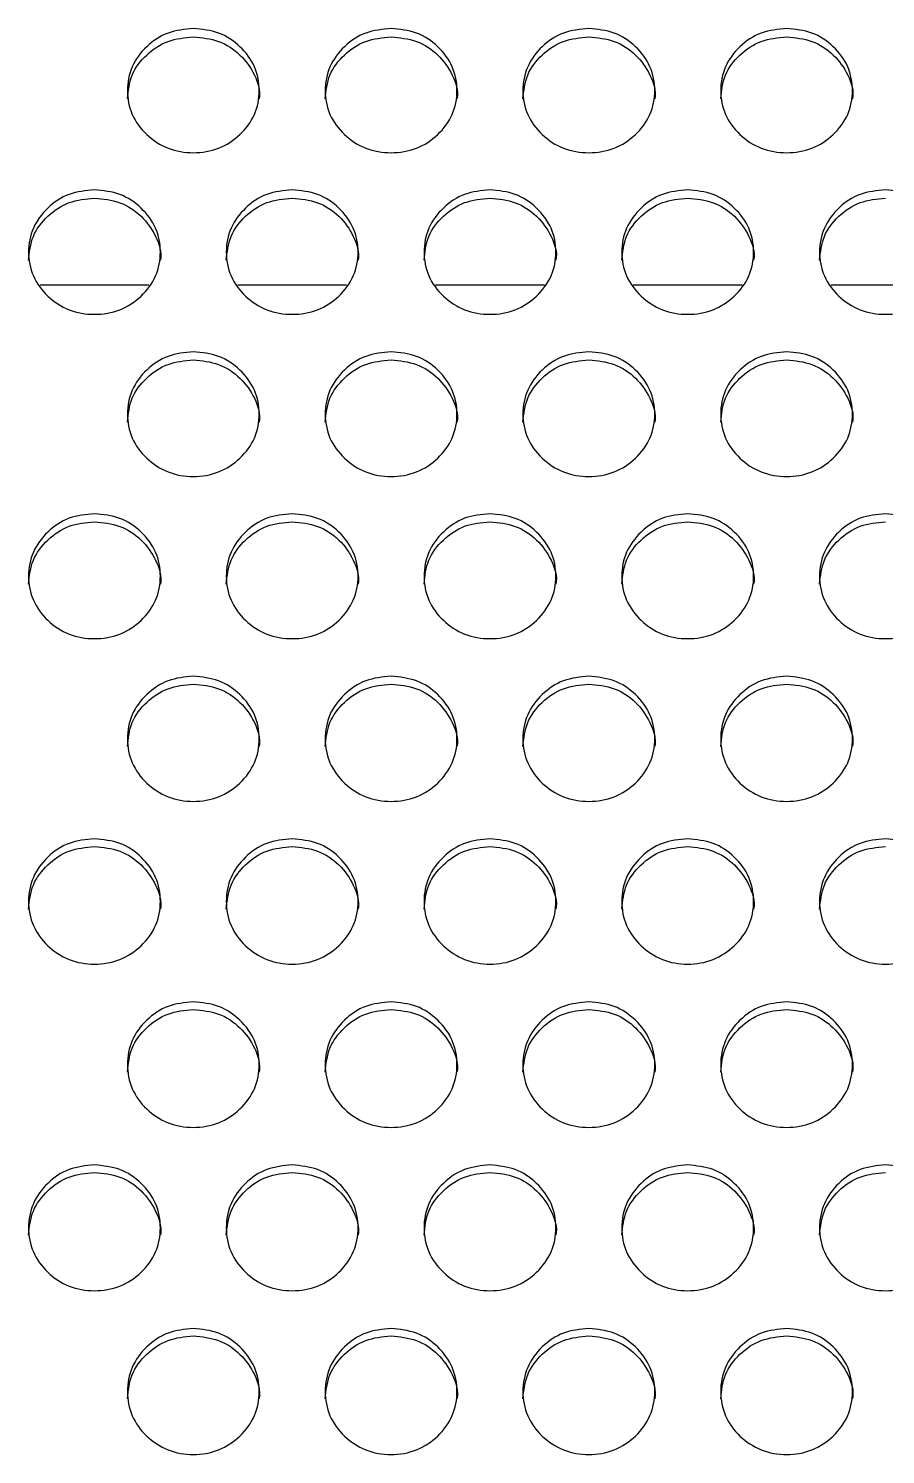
# Model space of a CAD drawing. Header units: millimetres. Extents: x 0.6 to 29.2, y 0.5 to 20.5.
# Drawn here: x 11.161 to 11.508, y 11.473 to 12.05 of the extents above; entities that cross this region are included whole.
import ezdxf

# ---------------------------------------------------------------- set-up
doc = ezdxf.new("R2010")
doc.units = ezdxf.units.MM

msp = doc.modelspace()

# ---------------------------------------------------------------- linework, layer by layer
for p, q in [((11.21003, 11.94654), (11.166, 11.94654)), ((11.29003, 11.94654), (11.246, 11.94654)), ((11.37003, 11.94654), (11.326, 11.94654)), ((11.45003, 11.94654), (11.406, 11.94654)), ((11.53003, 11.94654), (11.486, 11.94654))]:
    msp.add_line(p, q)
for points, knots in [([(11.22802, 12.05041), (11.23153, 12.05007), (11.23855, 12.04939), (11.24731, 12.04343), (11.25344, 12.03523), (11.2553, 12.0253), (11.25344, 12.01537), (11.24731, 12.00711), (11.23855, 12.00133), (11.22802, 11.99957), (11.21748, 12.00133), (11.20872, 12.00711), (11.20259, 12.01538), (11.20073, 12.02529), (11.20259, 12.03523), (11.20872, 12.04343), (11.21748, 12.04941), (11.22451, 12.05008), (11.22802, 12.05041)], [0, 0, 0, 0, 0.062527, 0.124988, 0.1874341, 0.2499933, 0.3124452, 0.3750009, 0.4374521, 0.5000054, 0.5624497, 0.625014, 0.6874564, 0.7500167, 0.8124675, 0.8750243, 0.9375594, 1, 1, 1, 1]), ([(11.20135, 12.02196), (11.20171, 12.02526), (11.20243, 12.03187), (11.20877, 12.04006), (11.21747, 12.04603), (11.2245, 12.0467), (11.22802, 12.04703)], [0, 0, 0, 0, 0.249417, 0.499733, 0.750029, 1, 1, 1, 1]), ([(11.22802, 12.04703), (11.23152, 12.04669), (11.23853, 12.04601), (11.24739, 12.04005), (11.25316, 12.0319), (11.25528, 12.02516), (11.25468, 12.02192), (11.25468, 12.02192)], [0, 0, 0, 0, 0.250091, 0.499868, 0.749512, 0.999559, 1, 1, 1, 1]), ([(11.30802, 12.05041), (11.31153, 12.05007), (11.31855, 12.04939), (11.32731, 12.04343), (11.33344, 12.03523), (11.3353, 12.0253), (11.33344, 12.01537), (11.32731, 12.00711), (11.31855, 12.00133), (11.30802, 11.99957), (11.29748, 12.00133), (11.28872, 12.00711), (11.28259, 12.01538), (11.28073, 12.02529), (11.28259, 12.03523), (11.28872, 12.04343), (11.29748, 12.04941), (11.30451, 12.05008), (11.30802, 12.05041)], [0, 0, 0, 0, 0.062527, 0.124988, 0.187435, 0.249995, 0.312447, 0.375002, 0.437453, 0.500007, 0.562451, 0.625015, 0.687459, 0.750019, 0.81247, 0.875027, 0.937562, 1, 1, 1, 1]), ([(11.28135, 12.02196), (11.28171, 12.02526), (11.28243, 12.03187), (11.28877, 12.04006), (11.29747, 12.04603), (11.3045, 12.0467), (11.30802, 12.04703)], [0, 0, 0, 0, 0.249419, 0.499738, 0.750036, 1, 1, 1, 1]), ([(11.30802, 12.04703), (11.31152, 12.04669), (11.31853, 12.04601), (11.3274, 12.04004), (11.33313, 12.0319), (11.33536, 12.02515), (11.33468, 12.02192), (11.33468, 12.02192)], [0, 0, 0, 0, 0.250089, 0.499864, 0.749512, 0.999558, 1, 1, 1, 1]), ([(11.38802, 12.05041), (11.39153, 12.05007), (11.39855, 12.04939), (11.40731, 12.04343), (11.41344, 12.03523), (11.4153, 12.0253), (11.41344, 12.01537), (11.40731, 12.00711), (11.39855, 12.00133), (11.38802, 11.99957), (11.37748, 12.00133), (11.36872, 12.00711), (11.36259, 12.01538), (11.36073, 12.02529), (11.36259, 12.03523), (11.36872, 12.04343), (11.37748, 12.04941), (11.38451, 12.05008), (11.38802, 12.05041)], [0, 0, 0, 0, 0.062529, 0.12499, 0.187438, 0.249997, 0.312448, 0.375004, 0.437457, 0.500009, 0.562453, 0.625017, 0.687461, 0.750021, 0.812472, 0.875029, 0.937564, 1, 1, 1, 1]), ([(11.36135, 12.02196), (11.36171, 12.02526), (11.36243, 12.03187), (11.36877, 12.04006), (11.37747, 12.04603), (11.3845, 12.0467), (11.38802, 12.04703)], [0, 0, 0, 0, 0.249421, 0.499742, 0.750043, 1, 1, 1, 1]), ([(11.38802, 12.04703), (11.39152, 12.04669), (11.39853, 12.04601), (11.4074, 12.04004), (11.41313, 12.0319), (11.41536, 12.02515), (11.41468, 12.02192), (11.41468, 12.02192)], [0, 0, 0, 0, 0.250097, 0.49987, 0.749516, 0.999558, 1, 1, 1, 1]), ([(11.46802, 12.05041), (11.47153, 12.05007), (11.47855, 12.04939), (11.48731, 12.04343), (11.49344, 12.03523), (11.4953, 12.0253), (11.49344, 12.01537), (11.48731, 12.00711), (11.47855, 12.00133), (11.46802, 11.99957), (11.45748, 12.00133), (11.44872, 12.00711), (11.44259, 12.01538), (11.44073, 12.02529), (11.44259, 12.03523), (11.44872, 12.04343), (11.45748, 12.04941), (11.46451, 12.05008), (11.46802, 12.05041)], [0, 0, 0, 0, 0.062527, 0.12499, 0.187436, 0.249995, 0.312447, 0.375003, 0.437454, 0.500008, 0.562452, 0.625014, 0.687459, 0.750019, 0.81247, 0.875027, 0.937564, 1, 1, 1, 1]), ([(11.44135, 12.02196), (11.44171, 12.02526), (11.44243, 12.03187), (11.44877, 12.04006), (11.45747, 12.04603), (11.4645, 12.0467), (11.46802, 12.04703)], [0, 0, 0, 0, 0.2494181, 0.4997375, 0.7500444, 1, 1, 1, 1]), ([(11.46802, 12.04703), (11.47152, 12.04669), (11.47853, 12.04601), (11.4874, 12.04004), (11.49313, 12.0319), (11.49536, 12.02515), (11.49468, 12.02192), (11.49468, 12.02192)], [0, 0, 0, 0, 0.250088, 0.499871, 0.749513, 0.999558, 1, 1, 1, 1]), ([(11.18802, 11.98512), (11.19153, 11.98478), (11.19855, 11.98409), (11.20731, 11.97812), (11.21344, 11.96991), (11.2153, 11.95996), (11.21344, 11.95002), (11.20731, 11.94174), (11.19855, 11.93595), (11.18802, 11.93419), (11.17748, 11.93595), (11.16872, 11.94174), (11.16259, 11.95002), (11.16073, 11.95995), (11.16259, 11.96991), (11.16872, 11.97812), (11.17748, 11.98411), (11.18451, 11.98478), (11.18802, 11.98512)], [0, 0, 0, 0, 0.062527, 0.124989, 0.187437, 0.249996, 0.312447, 0.375003, 0.437459, 0.500007, 0.562452, 0.625016, 0.687462, 0.750021, 0.812471, 0.875029, 0.937564, 1, 1, 1, 1]), ([(11.26802, 11.98512), (11.27153, 11.98478), (11.27855, 11.98409), (11.28731, 11.97812), (11.29344, 11.96991), (11.2953, 11.95996), (11.29344, 11.95002), (11.28731, 11.94174), (11.27855, 11.93595), (11.26802, 11.93419), (11.25748, 11.93595), (11.24872, 11.94174), (11.24259, 11.95002), (11.24073, 11.95995), (11.24259, 11.96991), (11.24872, 11.97812), (11.25748, 11.98411), (11.26451, 11.98478), (11.26802, 11.98512)], [0, 0, 0, 0, 0.062529, 0.124991, 0.187438, 0.249997, 0.312449, 0.375004, 0.437458, 0.500009, 0.562453, 0.625017, 0.687462, 0.750021, 0.812472, 0.875029, 0.937564, 1, 1, 1, 1]), ([(11.34802, 11.98512), (11.35153, 11.98478), (11.35855, 11.98409), (11.36731, 11.97812), (11.37344, 11.96991), (11.3753, 11.95996), (11.37344, 11.95002), (11.36731, 11.94174), (11.35855, 11.93595), (11.34802, 11.93419), (11.33748, 11.93595), (11.32872, 11.94174), (11.32259, 11.95002), (11.32073, 11.95995), (11.32259, 11.96991), (11.32872, 11.97812), (11.33748, 11.98411), (11.34451, 11.98478), (11.34802, 11.98512)], [0, 0, 0, 0, 0.062529, 0.124991, 0.187437, 0.249996, 0.312448, 0.375003, 0.437456, 0.500009, 0.562453, 0.625015, 0.68746, 0.75002, 0.81247, 0.875027, 0.937564, 1, 1, 1, 1]), ([(11.42802, 11.98512), (11.43153, 11.98478), (11.43855, 11.98409), (11.44731, 11.97812), (11.45344, 11.96991), (11.4553, 11.95996), (11.45344, 11.95002), (11.44731, 11.94174), (11.43855, 11.93595), (11.42802, 11.93419), (11.41748, 11.93595), (11.40872, 11.94174), (11.40259, 11.95002), (11.40073, 11.95995), (11.40259, 11.96991), (11.40872, 11.97812), (11.41748, 11.98411), (11.42451, 11.98478), (11.42802, 11.98512)], [0, 0, 0, 0, 0.062527, 0.124989, 0.187435, 0.249995, 0.312447, 0.375002, 0.437456, 0.500007, 0.562451, 0.625015, 0.687459, 0.750019, 0.812469, 0.875026, 0.937561, 1, 1, 1, 1]), ([(11.50802, 11.98512), (11.51153, 11.98478), (11.51855, 11.98409), (11.52731, 11.97812), (11.53344, 11.96991), (11.5353, 11.95996), (11.53344, 11.95002), (11.52731, 11.94174), (11.51855, 11.93595), (11.50802, 11.93419), (11.49748, 11.93595), (11.48872, 11.94174), (11.48259, 11.95002), (11.48073, 11.95995), (11.48259, 11.96991), (11.48872, 11.97812), (11.49748, 11.98411), (11.50451, 11.98478), (11.50802, 11.98512)], [0, 0, 0, 0, 0.062529, 0.124991, 0.187438, 0.249997, 0.312449, 0.375003, 0.437457, 0.500007, 0.562452, 0.625016, 0.687461, 0.75002, 0.81247, 0.875027, 0.937564, 1, 1, 1, 1]), ([(11.16135, 11.95667), (11.16171, 11.95997), (11.16243, 11.96659), (11.16877, 11.9748), (11.17747, 11.98078), (11.1845, 11.98145), (11.18802, 11.98179)], [0, 0, 0, 0, 0.249424, 0.499744, 0.750043, 1, 1, 1, 1]), ([(11.18802, 11.98179), (11.19152, 11.98145), (11.19853, 11.98077), (11.20739, 11.97479), (11.21317, 11.96662), (11.21528, 11.95987), (11.21468, 11.95663), (11.21468, 11.95662)], [0, 0, 0, 0, 0.250089, 0.499865, 0.749516, 0.999555, 1, 1, 1, 1]), ([(11.24135, 11.95667), (11.24171, 11.95997), (11.24243, 11.96659), (11.24877, 11.9748), (11.25747, 11.98078), (11.2645, 11.98145), (11.26802, 11.98179)], [0, 0, 0, 0, 0.249424, 0.499744, 0.750043, 1, 1, 1, 1]), ([(11.26802, 11.98179), (11.27152, 11.98145), (11.27853, 11.98077), (11.28739, 11.97479), (11.29317, 11.96662), (11.29528, 11.95987), (11.29468, 11.95663), (11.29468, 11.95662)], [0, 0, 0, 0, 0.250097, 0.499872, 0.749516, 0.999555, 1, 1, 1, 1]), ([(11.32135, 11.95667), (11.32171, 11.95997), (11.32243, 11.96659), (11.32877, 11.9748), (11.33747, 11.98078), (11.3445, 11.98145), (11.34802, 11.98179)], [0, 0, 0, 0, 0.2494211, 0.4997393, 0.7500446, 1, 1, 1, 1]), ([(11.34802, 11.98179), (11.35152, 11.98145), (11.35853, 11.98077), (11.36739, 11.97479), (11.37313, 11.96663), (11.37535, 11.95986), (11.37468, 11.95663), (11.37468, 11.95662)], [0, 0, 0, 0, 0.250096, 0.499871, 0.749514, 0.999553, 1, 1, 1, 1]), ([(11.40135, 11.95667), (11.40171, 11.95997), (11.40243, 11.96659), (11.40877, 11.9748), (11.41747, 11.98078), (11.4245, 11.98145), (11.42802, 11.98179)], [0, 0, 0, 0, 0.249422, 0.499739, 0.750036, 1, 1, 1, 1]), ([(11.42802, 11.98179), (11.43152, 11.98145), (11.43853, 11.98077), (11.44739, 11.97479), (11.45316, 11.96662), (11.45528, 11.95987), (11.45468, 11.95663), (11.45468, 11.95662)], [0, 0, 0, 0, 0.25009, 0.499867, 0.749513, 0.999555, 1, 1, 1, 1]), ([(11.48135, 11.95667), (11.48171, 11.95997), (11.48243, 11.96659), (11.48877, 11.9748), (11.49747, 11.98078), (11.5045, 11.98145), (11.50802, 11.98179)], [0, 0, 0, 0, 0.2494211, 0.4997393, 0.7500446, 1, 1, 1, 1]), ([(11.22802, 11.91961), (11.23153, 11.91927), (11.23855, 11.91858), (11.24731, 11.9126), (11.25344, 11.90437), (11.2553, 11.8944), (11.25344, 11.88444), (11.24731, 11.87615), (11.23855, 11.87035), (11.22802, 11.86858), (11.21748, 11.87035), (11.20872, 11.87615), (11.20259, 11.88444), (11.20073, 11.8944), (11.20259, 11.90437), (11.20872, 11.9126), (11.21748, 11.9186), (11.22451, 11.91927), (11.22802, 11.91961)], [0, 0, 0, 0, 0.062527, 0.1249886, 0.1874337, 0.2499928, 0.3124446, 0.3750013, 0.4374523, 0.5000054, 0.5624496, 0.6250135, 0.6874568, 0.7500167, 0.8124666, 0.8750243, 0.9375594, 1, 1, 1, 1]), ([(11.20135, 11.89116), (11.20171, 11.89447), (11.20243, 11.90111), (11.20877, 11.90932), (11.21747, 11.91532), (11.2245, 11.91599), (11.22802, 11.91633)], [0, 0, 0, 0, 0.249416, 0.499733, 0.750029, 1, 1, 1, 1]), ([(11.22802, 11.91633), (11.23152, 11.91599), (11.23853, 11.9153), (11.24739, 11.90931), (11.25316, 11.90114), (11.25528, 11.89436), (11.25468, 11.89112), (11.25468, 11.89112)], [0, 0, 0, 0, 0.250092, 0.499867, 0.749511, 0.999559, 1, 1, 1, 1]), ([(11.30802, 11.91961), (11.31153, 11.91927), (11.31855, 11.91858), (11.32731, 11.9126), (11.33344, 11.90437), (11.3353, 11.8944), (11.33344, 11.88444), (11.32731, 11.87615), (11.31855, 11.87035), (11.30802, 11.86858), (11.29748, 11.87035), (11.28872, 11.87615), (11.28259, 11.88444), (11.28073, 11.8944), (11.28259, 11.90437), (11.28872, 11.9126), (11.29748, 11.9186), (11.30451, 11.91927), (11.30802, 11.91961)], [0, 0, 0, 0, 0.062527, 0.124989, 0.187435, 0.249994, 0.312446, 0.375003, 0.437454, 0.500007, 0.562451, 0.625015, 0.68746, 0.750019, 0.812469, 0.875027, 0.937562, 1, 1, 1, 1]), ([(11.28135, 11.89116), (11.28171, 11.89447), (11.28243, 11.90111), (11.28877, 11.90932), (11.29747, 11.91532), (11.3045, 11.91599), (11.30802, 11.91633)], [0, 0, 0, 0, 0.249419, 0.499737, 0.750036, 1, 1, 1, 1]), ([(11.30802, 11.91633), (11.31152, 11.91599), (11.31853, 11.9153), (11.3274, 11.90931), (11.33313, 11.90115), (11.33536, 11.89435), (11.33468, 11.89112), (11.33468, 11.89112)], [0, 0, 0, 0, 0.25009, 0.499863, 0.749511, 0.999558, 1, 1, 1, 1]), ([(11.38802, 11.91961), (11.39153, 11.91927), (11.39855, 11.91858), (11.40731, 11.9126), (11.41344, 11.90437), (11.4153, 11.8944), (11.41344, 11.88444), (11.40731, 11.87615), (11.39855, 11.87035), (11.38802, 11.86858), (11.37748, 11.87035), (11.36872, 11.87615), (11.36259, 11.88444), (11.36073, 11.8944), (11.36259, 11.90437), (11.36872, 11.9126), (11.37748, 11.9186), (11.38451, 11.91927), (11.38802, 11.91961)], [0, 0, 0, 0, 0.062529, 0.124991, 0.187438, 0.249996, 0.312448, 0.375005, 0.437458, 0.500009, 0.562453, 0.625017, 0.687461, 0.750021, 0.812471, 0.875029, 0.937564, 1, 1, 1, 1]), ([(11.36135, 11.89116), (11.36171, 11.89447), (11.36243, 11.90111), (11.36877, 11.90932), (11.37747, 11.91532), (11.3845, 11.91599), (11.38802, 11.91633)], [0, 0, 0, 0, 0.249421, 0.499742, 0.750043, 1, 1, 1, 1]), ([(11.38802, 11.91633), (11.39152, 11.91599), (11.39853, 11.9153), (11.4074, 11.90931), (11.41313, 11.90115), (11.41536, 11.89435), (11.41468, 11.89112), (11.41468, 11.89112)], [0, 0, 0, 0, 0.250098, 0.499869, 0.749515, 0.999558, 1, 1, 1, 1]), ([(11.46802, 11.91961), (11.47153, 11.91927), (11.47855, 11.91858), (11.48731, 11.9126), (11.49344, 11.90437), (11.4953, 11.8944), (11.49344, 11.88444), (11.48731, 11.87615), (11.47855, 11.87035), (11.46802, 11.86858), (11.45748, 11.87035), (11.44872, 11.87615), (11.44259, 11.88444), (11.44073, 11.8944), (11.44259, 11.90437), (11.44872, 11.9126), (11.45748, 11.9186), (11.46451, 11.91927), (11.46802, 11.91961)], [0, 0, 0, 0, 0.062527, 0.124991, 0.187436, 0.249995, 0.312447, 0.375003, 0.437454, 0.500008, 0.562452, 0.625014, 0.68746, 0.750019, 0.812469, 0.875027, 0.937564, 1, 1, 1, 1]), ([(11.44135, 11.89116), (11.44171, 11.89447), (11.44243, 11.90111), (11.44877, 11.90932), (11.45747, 11.91532), (11.4645, 11.91599), (11.46802, 11.91633)], [0, 0, 0, 0, 0.249418, 0.499737, 0.750044, 1, 1, 1, 1]), ([(11.46802, 11.91633), (11.47152, 11.91599), (11.47853, 11.9153), (11.4874, 11.90931), (11.49313, 11.90115), (11.49536, 11.89435), (11.49468, 11.89112), (11.49468, 11.89112)], [0, 0, 0, 0, 0.25009, 0.49987, 0.749512, 0.999558, 1, 1, 1, 1]), ([(11.18802, 11.85408), (11.19153, 11.85373), (11.19855, 11.85305), (11.20731, 11.84705), (11.21344, 11.83881), (11.2153, 11.82882), (11.21344, 11.81885), (11.20731, 11.81054), (11.19855, 11.80473), (11.18802, 11.80296), (11.17748, 11.80473), (11.16872, 11.81054), (11.16259, 11.81885), (11.16073, 11.82882), (11.16259, 11.83881), (11.16872, 11.84705), (11.17748, 11.85307), (11.18451, 11.85374), (11.18802, 11.85408)], [0, 0, 0, 0, 0.0625272, 0.1249891, 0.1874369, 0.2499955, 0.3124472, 0.3750032, 0.4374584, 0.500007, 0.5624512, 0.6250157, 0.6874613, 0.7500206, 0.812471, 0.8750284, 0.9375638, 1, 1, 1, 1]), ([(11.16135, 11.82563), (11.16171, 11.82895), (11.16243, 11.8356), (11.16877, 11.84383), (11.17747, 11.84984), (11.1845, 11.85051), (11.18802, 11.85084)], [0, 0, 0, 0, 0.249419, 0.499743, 0.750043, 1, 1, 1, 1]), ([(11.18802, 11.85084), (11.19152, 11.8505), (11.19853, 11.84982), (11.20739, 11.84382), (11.21316, 11.83562), (11.21528, 11.82885), (11.21468, 11.82559), (11.21468, 11.82559)], [0, 0, 0, 0, 0.2500892, 0.4998645, 0.7495183, 0.9995564, 1, 1, 1, 1]), ([(11.26802, 11.85408), (11.27153, 11.85373), (11.27855, 11.85305), (11.28731, 11.84705), (11.29344, 11.83881), (11.2953, 11.82882), (11.29344, 11.81885), (11.28731, 11.81054), (11.27855, 11.80473), (11.26802, 11.80296), (11.25748, 11.80473), (11.24872, 11.81054), (11.24259, 11.81885), (11.24073, 11.82882), (11.24259, 11.83881), (11.24872, 11.84705), (11.25748, 11.85307), (11.26451, 11.85374), (11.26802, 11.85408)], [0, 0, 0, 0, 0.062529, 0.124991, 0.187437, 0.249996, 0.312448, 0.375004, 0.437457, 0.500008, 0.562452, 0.625017, 0.687462, 0.750021, 0.812471, 0.875029, 0.937564, 1, 1, 1, 1]), ([(11.24135, 11.82563), (11.24171, 11.82895), (11.24243, 11.8356), (11.24877, 11.84383), (11.25747, 11.84984), (11.2645, 11.85051), (11.26802, 11.85084)], [0, 0, 0, 0, 0.249419, 0.499743, 0.750043, 1, 1, 1, 1]), ([(11.26802, 11.85084), (11.27152, 11.8505), (11.27853, 11.84982), (11.28739, 11.84382), (11.29316, 11.83562), (11.29528, 11.82885), (11.29468, 11.82559), (11.29468, 11.82559)], [0, 0, 0, 0, 0.250097, 0.499871, 0.749518, 0.999556, 1, 1, 1, 1]), ([(11.34802, 11.85408), (11.35153, 11.85373), (11.35855, 11.85305), (11.36731, 11.84705), (11.37344, 11.83881), (11.3753, 11.82882), (11.37344, 11.81885), (11.36731, 11.81054), (11.35855, 11.80473), (11.34802, 11.80296), (11.33748, 11.80473), (11.32872, 11.81054), (11.32259, 11.81885), (11.32073, 11.82882), (11.32259, 11.83881), (11.32872, 11.84705), (11.33748, 11.85307), (11.34451, 11.85374), (11.34802, 11.85408)], [0, 0, 0, 0, 0.062529, 0.124991, 0.187437, 0.249996, 0.312448, 0.375003, 0.437456, 0.500009, 0.562453, 0.625015, 0.68746, 0.75002, 0.81247, 0.875027, 0.937564, 1, 1, 1, 1]), ([(11.32135, 11.82563), (11.32171, 11.82895), (11.32243, 11.8356), (11.32877, 11.84383), (11.33747, 11.84984), (11.3445, 11.85051), (11.34802, 11.85084)], [0, 0, 0, 0, 0.249416, 0.499738, 0.750045, 1, 1, 1, 1]), ([(11.34802, 11.85084), (11.35152, 11.8505), (11.35853, 11.84982), (11.36739, 11.84382), (11.37313, 11.83563), (11.37535, 11.82884), (11.37468, 11.82559), (11.37468, 11.82559)], [0, 0, 0, 0, 0.250097, 0.49987, 0.749517, 0.999555, 1, 1, 1, 1]), ([(11.42802, 11.85408), (11.43153, 11.85373), (11.43855, 11.85305), (11.44731, 11.84705), (11.45344, 11.83881), (11.4553, 11.82882), (11.45344, 11.81885), (11.44731, 11.81054), (11.43855, 11.80473), (11.42802, 11.80296), (11.41748, 11.80473), (11.40872, 11.81054), (11.40259, 11.81885), (11.40073, 11.82882), (11.40259, 11.83881), (11.40872, 11.84705), (11.41748, 11.85307), (11.42451, 11.85374), (11.42802, 11.85408)], [0, 0, 0, 0, 0.0625271, 0.1249889, 0.1874353, 0.2499943, 0.3124464, 0.3750022, 0.4374554, 0.5000063, 0.5624503, 0.6250148, 0.6874589, 0.7500186, 0.8124689, 0.8750263, 0.9375615, 1, 1, 1, 1]), ([(11.40135, 11.82563), (11.40171, 11.82895), (11.40243, 11.8356), (11.40877, 11.84383), (11.41747, 11.84984), (11.4245, 11.85051), (11.42802, 11.85084)], [0, 0, 0, 0, 0.249417, 0.499739, 0.750036, 1, 1, 1, 1]), ([(11.42802, 11.85084), (11.43152, 11.8505), (11.43853, 11.84982), (11.44739, 11.84382), (11.45316, 11.83562), (11.45528, 11.82885), (11.45468, 11.82559), (11.45468, 11.82559)], [0, 0, 0, 0, 0.25009, 0.499866, 0.749516, 0.999556, 1, 1, 1, 1]), ([(11.50802, 11.85408), (11.51153, 11.85373), (11.51855, 11.85305), (11.52731, 11.84705), (11.53344, 11.83881), (11.5353, 11.82882), (11.53344, 11.81885), (11.52731, 11.81054), (11.51855, 11.80473), (11.50802, 11.80296), (11.49748, 11.80473), (11.48872, 11.81054), (11.48259, 11.81885), (11.48073, 11.82882), (11.48259, 11.83881), (11.48872, 11.84705), (11.49748, 11.85307), (11.50451, 11.85374), (11.50802, 11.85408)], [0, 0, 0, 0, 0.062529, 0.124991, 0.187437, 0.249996, 0.312449, 0.375003, 0.437456, 0.500007, 0.562451, 0.625015, 0.687461, 0.75002, 0.81247, 0.875027, 0.937564, 1, 1, 1, 1]), ([(11.48135, 11.82563), (11.48171, 11.82895), (11.48243, 11.8356), (11.48877, 11.84383), (11.49747, 11.84984), (11.5045, 11.85051), (11.50802, 11.85084)], [0, 0, 0, 0, 0.249416, 0.499738, 0.750045, 1, 1, 1, 1]), ([(11.22802, 11.78833), (11.23153, 11.78799), (11.23855, 11.7873), (11.24731, 11.78129), (11.25344, 11.77303), (11.2553, 11.76303), (11.25344, 11.75304), (11.24731, 11.74472), (11.23855, 11.7389), (11.22802, 11.73713), (11.21748, 11.73889), (11.20872, 11.74472), (11.20259, 11.75304), (11.20073, 11.76303), (11.20259, 11.77304), (11.20872, 11.7813), (11.21748, 11.78732), (11.22451, 11.78799), (11.22802, 11.78833)], [0, 0, 0, 0, 0.062527, 0.124989, 0.187434, 0.249993, 0.312444, 0.375, 0.437452, 0.500005, 0.562449, 0.625014, 0.687456, 0.750017, 0.812467, 0.875024, 0.937559, 1, 1, 1, 1]), ([(11.30802, 11.78833), (11.31153, 11.78799), (11.31855, 11.7873), (11.32731, 11.78129), (11.33344, 11.77303), (11.3353, 11.76303), (11.33344, 11.75304), (11.32731, 11.74472), (11.31855, 11.7389), (11.30802, 11.73713), (11.29748, 11.73889), (11.28872, 11.74472), (11.28259, 11.75304), (11.28073, 11.76303), (11.28259, 11.77304), (11.28872, 11.7813), (11.29748, 11.78732), (11.30451, 11.78799), (11.30802, 11.78833)], [0, 0, 0, 0, 0.062527, 0.124989, 0.187436, 0.249994, 0.312446, 0.375002, 0.437453, 0.500007, 0.562451, 0.625015, 0.687459, 0.750019, 0.81247, 0.875027, 0.937562, 1, 1, 1, 1]), ([(11.38802, 11.78833), (11.39153, 11.78799), (11.39855, 11.7873), (11.40731, 11.78129), (11.41344, 11.77303), (11.4153, 11.76303), (11.41344, 11.75304), (11.40731, 11.74472), (11.39855, 11.7389), (11.38802, 11.73713), (11.37748, 11.73889), (11.36872, 11.74472), (11.36259, 11.75304), (11.36073, 11.76303), (11.36259, 11.77304), (11.36872, 11.7813), (11.37748, 11.78732), (11.38451, 11.78799), (11.38802, 11.78833)], [0, 0, 0, 0, 0.0625294, 0.1249911, 0.1874382, 0.2499962, 0.3124476, 0.3750037, 0.4374572, 0.5000083, 0.5624526, 0.6250172, 0.6874606, 0.750021, 0.8124718, 0.8750289, 0.937564, 1, 1, 1, 1]), ([(11.46802, 11.78833), (11.47153, 11.78799), (11.47855, 11.7873), (11.48731, 11.78129), (11.49344, 11.77303), (11.4953, 11.76303), (11.49344, 11.75304), (11.48731, 11.74472), (11.47855, 11.7389), (11.46802, 11.73713), (11.45748, 11.73889), (11.44872, 11.74472), (11.44259, 11.75304), (11.44073, 11.76303), (11.44259, 11.77304), (11.44872, 11.7813), (11.45748, 11.78732), (11.46451, 11.78799), (11.46802, 11.78833)], [0, 0, 0, 0, 0.062527, 0.124991, 0.187436, 0.249995, 0.312446, 0.375003, 0.437454, 0.500007, 0.562452, 0.625014, 0.687459, 0.750019, 0.81247, 0.875027, 0.937564, 1, 1, 1, 1]), ([(11.20135, 11.75989), (11.20171, 11.76321), (11.20243, 11.76987), (11.20877, 11.77812), (11.21747, 11.78414), (11.2245, 11.78481), (11.22802, 11.78515)], [0, 0, 0, 0, 0.249416, 0.499734, 0.75003, 1, 1, 1, 1]), ([(11.22802, 11.78515), (11.23152, 11.7848), (11.23853, 11.78412), (11.24739, 11.77811), (11.25316, 11.7699), (11.25528, 11.76311), (11.25468, 11.75985), (11.25468, 11.75985)], [0, 0, 0, 0, 0.25009, 0.499868, 0.749511, 0.999556, 1, 1, 1, 1]), ([(11.28135, 11.75989), (11.28171, 11.76321), (11.28243, 11.76987), (11.28877, 11.77812), (11.29747, 11.78414), (11.3045, 11.78481), (11.30802, 11.78515)], [0, 0, 0, 0, 0.249419, 0.499739, 0.750037, 1, 1, 1, 1]), ([(11.30802, 11.78515), (11.31152, 11.7848), (11.31853, 11.78412), (11.32739, 11.77811), (11.33313, 11.76991), (11.33535, 11.76309), (11.33468, 11.75985), (11.33468, 11.75985)], [0, 0, 0, 0, 0.250089, 0.499865, 0.749511, 0.999555, 1, 1, 1, 1]), ([(11.36135, 11.75989), (11.36171, 11.76321), (11.36243, 11.76987), (11.36877, 11.77812), (11.37747, 11.78414), (11.3845, 11.78481), (11.38802, 11.78515)], [0, 0, 0, 0, 0.249421, 0.499744, 0.750044, 1, 1, 1, 1]), ([(11.38802, 11.78515), (11.39152, 11.7848), (11.39853, 11.78412), (11.40739, 11.77811), (11.41313, 11.76991), (11.41535, 11.76309), (11.41468, 11.75985), (11.41468, 11.75985)], [0, 0, 0, 0, 0.2500962, 0.4998704, 0.7495147, 0.9995547, 1, 1, 1, 1]), ([(11.44135, 11.75989), (11.44171, 11.76321), (11.44243, 11.76987), (11.44877, 11.77812), (11.45747, 11.78414), (11.4645, 11.78481), (11.46802, 11.78515)], [0, 0, 0, 0, 0.249418, 0.499739, 0.750045, 1, 1, 1, 1]), ([(11.46802, 11.78515), (11.47152, 11.7848), (11.47853, 11.78412), (11.48739, 11.77811), (11.49313, 11.76991), (11.49535, 11.76309), (11.49468, 11.75985), (11.49468, 11.75985)], [0, 0, 0, 0, 0.250088, 0.499871, 0.749512, 0.999555, 1, 1, 1, 1]), ([(11.18802, 11.72257), (11.19153, 11.72222), (11.19855, 11.72153), (11.20731, 11.71552), (11.21344, 11.70725), (11.2153, 11.69722), (11.21344, 11.68721), (11.20731, 11.67888), (11.19855, 11.67305), (11.18802, 11.67127), (11.17748, 11.67305), (11.16872, 11.67888), (11.16259, 11.68722), (11.16073, 11.69722), (11.16259, 11.70725), (11.16872, 11.71552), (11.17748, 11.72155), (11.18451, 11.72223), (11.18802, 11.72257)], [0, 0, 0, 0, 0.062527, 0.124989, 0.187437, 0.249996, 0.312447, 0.375003, 0.437458, 0.500007, 0.562451, 0.625015, 0.687462, 0.750021, 0.812471, 0.875029, 0.937564, 1, 1, 1, 1]), ([(11.16135, 11.69413), (11.16171, 11.69746), (11.16243, 11.70413), (11.16877, 11.71239), (11.17747, 11.71842), (11.1845, 11.7191), (11.18802, 11.71943)], [0, 0, 0, 0, 0.249422, 0.499743, 0.750043, 1, 1, 1, 1]), ([(11.18802, 11.71943), (11.19152, 11.71909), (11.19853, 11.7184), (11.20739, 11.71238), (11.21316, 11.70416), (11.21528, 11.69735), (11.21468, 11.6941), (11.21468, 11.69409)], [0, 0, 0, 0, 0.25009, 0.499865, 0.749518, 0.999557, 1, 1, 1, 1]), ([(11.26802, 11.72257), (11.27153, 11.72222), (11.27855, 11.72153), (11.28731, 11.71552), (11.29344, 11.70724), (11.2953, 11.69722), (11.29344, 11.68721), (11.28731, 11.67888), (11.27855, 11.67305), (11.26802, 11.67127), (11.25748, 11.67305), (11.24872, 11.67888), (11.24259, 11.68722), (11.24073, 11.69722), (11.24259, 11.70725), (11.24872, 11.71552), (11.25748, 11.72155), (11.26451, 11.72223), (11.26802, 11.72257)], [0, 0, 0, 0, 0.062529, 0.124991, 0.187438, 0.249997, 0.312448, 0.375004, 0.437457, 0.500008, 0.562452, 0.625016, 0.687462, 0.750022, 0.812471, 0.875029, 0.937564, 1, 1, 1, 1]), ([(11.24135, 11.69413), (11.24171, 11.69746), (11.24243, 11.70413), (11.24877, 11.71239), (11.25747, 11.71842), (11.2645, 11.7191), (11.26802, 11.71943)], [0, 0, 0, 0, 0.249422, 0.499743, 0.750043, 1, 1, 1, 1]), ([(11.26802, 11.71943), (11.27152, 11.71909), (11.27853, 11.7184), (11.28739, 11.71238), (11.29316, 11.70416), (11.29528, 11.69735), (11.29468, 11.6941), (11.29468, 11.69409)], [0, 0, 0, 0, 0.250098, 0.499871, 0.749518, 0.999557, 1, 1, 1, 1]), ([(11.34802, 11.72257), (11.35153, 11.72222), (11.35855, 11.72153), (11.36731, 11.71552), (11.37344, 11.70724), (11.3753, 11.69722), (11.37344, 11.68721), (11.36731, 11.67888), (11.35855, 11.67305), (11.34802, 11.67127), (11.33748, 11.67305), (11.32872, 11.67888), (11.32259, 11.68722), (11.32073, 11.69722), (11.32259, 11.70725), (11.32872, 11.71552), (11.33748, 11.72155), (11.34451, 11.72223), (11.34802, 11.72257)], [0, 0, 0, 0, 0.062529, 0.124991, 0.187438, 0.249996, 0.312448, 0.375003, 0.437456, 0.500009, 0.562453, 0.625015, 0.687461, 0.75002, 0.81247, 0.875028, 0.937564, 1, 1, 1, 1]), ([(11.32135, 11.69413), (11.32171, 11.69746), (11.32243, 11.70413), (11.32877, 11.71239), (11.33747, 11.71842), (11.3445, 11.7191), (11.34802, 11.71943)], [0, 0, 0, 0, 0.249418, 0.499738, 0.750044, 1, 1, 1, 1]), ([(11.34802, 11.71943), (11.35152, 11.71909), (11.35853, 11.7184), (11.36739, 11.71238), (11.37313, 11.70417), (11.37535, 11.69734), (11.37468, 11.6941), (11.37468, 11.69409)], [0, 0, 0, 0, 0.250097, 0.49987, 0.749516, 0.999555, 1, 1, 1, 1]), ([(11.42802, 11.72257), (11.43153, 11.72222), (11.43855, 11.72153), (11.44731, 11.71552), (11.45344, 11.70724), (11.4553, 11.69722), (11.45344, 11.68721), (11.44731, 11.67888), (11.43855, 11.67305), (11.42802, 11.67127), (11.41748, 11.67305), (11.40872, 11.67888), (11.40259, 11.68722), (11.40073, 11.69722), (11.40259, 11.70725), (11.40872, 11.71552), (11.41748, 11.72155), (11.42451, 11.72223), (11.42802, 11.72257)], [0, 0, 0, 0, 0.062527, 0.124989, 0.187436, 0.249995, 0.312446, 0.375002, 0.437455, 0.500006, 0.562451, 0.625014, 0.687459, 0.750019, 0.812469, 0.875027, 0.937561, 1, 1, 1, 1]), ([(11.40135, 11.69413), (11.40171, 11.69746), (11.40243, 11.70413), (11.40877, 11.71239), (11.41747, 11.71842), (11.4245, 11.7191), (11.42802, 11.71943)], [0, 0, 0, 0, 0.249419, 0.499738, 0.750036, 1, 1, 1, 1]), ([(11.42802, 11.71943), (11.43152, 11.71909), (11.43853, 11.7184), (11.44739, 11.71238), (11.45316, 11.70416), (11.45528, 11.69735), (11.45468, 11.6941), (11.45468, 11.69409)], [0, 0, 0, 0, 0.250091, 0.499867, 0.749515, 0.999557, 1, 1, 1, 1]), ([(11.50802, 11.72257), (11.51153, 11.72222), (11.51855, 11.72153), (11.52731, 11.71552), (11.53344, 11.70724), (11.5353, 11.69722), (11.53344, 11.68721), (11.52731, 11.67888), (11.51855, 11.67305), (11.50802, 11.67127), (11.49748, 11.67305), (11.48872, 11.67888), (11.48259, 11.68722), (11.48073, 11.69722), (11.48259, 11.70725), (11.48872, 11.71552), (11.49748, 11.72155), (11.50451, 11.72223), (11.50802, 11.72257)], [0, 0, 0, 0, 0.062529, 0.124991, 0.187438, 0.249997, 0.312449, 0.375003, 0.437456, 0.500007, 0.562451, 0.625015, 0.687461, 0.75002, 0.812469, 0.875027, 0.937564, 1, 1, 1, 1]), ([(11.48135, 11.69413), (11.48171, 11.69746), (11.48243, 11.70413), (11.48877, 11.71239), (11.49747, 11.71842), (11.5045, 11.7191), (11.50802, 11.71943)], [0, 0, 0, 0, 0.249418, 0.499738, 0.750044, 1, 1, 1, 1]), ([(11.22802, 11.65659), (11.23153, 11.65625), (11.23855, 11.65556), (11.24731, 11.64953), (11.25344, 11.64124), (11.2553, 11.63121), (11.25344, 11.62118), (11.24731, 11.61283), (11.23855, 11.60699), (11.22802, 11.60521), (11.21748, 11.60699), (11.20872, 11.61283), (11.20259, 11.62118), (11.20073, 11.6312), (11.20259, 11.64125), (11.20872, 11.64953), (11.21748, 11.65558), (11.22451, 11.65625), (11.22802, 11.65659)], [0, 0, 0, 0, 0.062527, 0.124989, 0.187434, 0.249993, 0.312446, 0.375001, 0.437452, 0.500006, 0.56245, 0.625014, 0.687457, 0.750016, 0.812467, 0.875025, 0.937559, 1, 1, 1, 1]), ([(11.30802, 11.65659), (11.31153, 11.65625), (11.31855, 11.65556), (11.32731, 11.64953), (11.33344, 11.64124), (11.3353, 11.63121), (11.33344, 11.62118), (11.32731, 11.61283), (11.31855, 11.60699), (11.30802, 11.60521), (11.29748, 11.60699), (11.28872, 11.61283), (11.28259, 11.62118), (11.28073, 11.6312), (11.28259, 11.64125), (11.28872, 11.64953), (11.29748, 11.65558), (11.30451, 11.65625), (11.30802, 11.65659)], [0, 0, 0, 0, 0.0625269, 0.1249886, 0.1874356, 0.2499946, 0.3124469, 0.3750023, 0.4374539, 0.500007, 0.562451, 0.6250154, 0.6874595, 0.7500184, 0.812469, 0.8750268, 0.9375617, 1, 1, 1, 1]), ([(11.38802, 11.65659), (11.39153, 11.65625), (11.39855, 11.65556), (11.40731, 11.64953), (11.41344, 11.64124), (11.4153, 11.63121), (11.41344, 11.62118), (11.40731, 11.61283), (11.39855, 11.60699), (11.38802, 11.60521), (11.37748, 11.60699), (11.36872, 11.61283), (11.36259, 11.62118), (11.36073, 11.6312), (11.36259, 11.64125), (11.36872, 11.64953), (11.37748, 11.65558), (11.38451, 11.65625), (11.38802, 11.65659)], [0, 0, 0, 0, 0.062529, 0.124991, 0.187438, 0.249997, 0.312449, 0.375004, 0.437458, 0.500009, 0.562453, 0.625017, 0.687461, 0.75002, 0.812471, 0.875029, 0.937564, 1, 1, 1, 1]), ([(11.46802, 11.65659), (11.47153, 11.65625), (11.47855, 11.65556), (11.48731, 11.64953), (11.49344, 11.64124), (11.4953, 11.63121), (11.49344, 11.62118), (11.48731, 11.61283), (11.47855, 11.60699), (11.46802, 11.60521), (11.45748, 11.60699), (11.44872, 11.61283), (11.44259, 11.62118), (11.44073, 11.6312), (11.44259, 11.64125), (11.44872, 11.64953), (11.45748, 11.65558), (11.46451, 11.65625), (11.46802, 11.65659)], [0, 0, 0, 0, 0.062527, 0.124991, 0.187436, 0.249995, 0.312448, 0.375003, 0.437455, 0.500008, 0.562452, 0.625014, 0.68746, 0.750019, 0.812469, 0.875027, 0.937564, 1, 1, 1, 1]), ([(11.20135, 11.62816), (11.20171, 11.6315), (11.20243, 11.63818), (11.20877, 11.64646), (11.21747, 11.6525), (11.2245, 11.65317), (11.22802, 11.65351)], [0, 0, 0, 0, 0.249417, 0.499735, 0.75003, 1, 1, 1, 1]), ([(11.22802, 11.65351), (11.23152, 11.65316), (11.23853, 11.65248), (11.24739, 11.64644), (11.25316, 11.63821), (11.25528, 11.63139), (11.25468, 11.62813), (11.25468, 11.62812)], [0, 0, 0, 0, 0.250091, 0.499869, 0.749513, 0.999558, 1, 1, 1, 1]), ([(11.28135, 11.62816), (11.28171, 11.6315), (11.28243, 11.63818), (11.28877, 11.64646), (11.29747, 11.6525), (11.3045, 11.65317), (11.30802, 11.65351)], [0, 0, 0, 0, 0.24942, 0.49974, 0.750037, 1, 1, 1, 1]), ([(11.30802, 11.65351), (11.31152, 11.65316), (11.31853, 11.65248), (11.32739, 11.64644), (11.33313, 11.63822), (11.33535, 11.63138), (11.33468, 11.62813), (11.33468, 11.62812)], [0, 0, 0, 0, 0.2500891, 0.499865, 0.749513, 0.9995561, 1, 1, 1, 1]), ([(11.36135, 11.62816), (11.36171, 11.6315), (11.36243, 11.63818), (11.36877, 11.64646), (11.37747, 11.6525), (11.3845, 11.65317), (11.38802, 11.65351)], [0, 0, 0, 0, 0.249422, 0.499744, 0.750044, 1, 1, 1, 1]), ([(11.38802, 11.65351), (11.39152, 11.65316), (11.39853, 11.65248), (11.40739, 11.64644), (11.41313, 11.63822), (11.41535, 11.63138), (11.41468, 11.62813), (11.41468, 11.62812)], [0, 0, 0, 0, 0.250097, 0.499871, 0.749517, 0.999556, 1, 1, 1, 1]), ([(11.44135, 11.62816), (11.44171, 11.6315), (11.44243, 11.63818), (11.44877, 11.64646), (11.45747, 11.6525), (11.4645, 11.65317), (11.46802, 11.65351)], [0, 0, 0, 0, 0.249419, 0.499739, 0.750045, 1, 1, 1, 1]), ([(11.46802, 11.65351), (11.47152, 11.65316), (11.47853, 11.65248), (11.4874, 11.64644), (11.49313, 11.63822), (11.49535, 11.63138), (11.49468, 11.62813), (11.49468, 11.62812)], [0, 0, 0, 0, 0.250088, 0.499872, 0.749514, 0.999556, 1, 1, 1, 1]), ([(11.18802, 11.5906), (11.19153, 11.59026), (11.19855, 11.58957), (11.20731, 11.58353), (11.21344, 11.57523), (11.2153, 11.56518), (11.21344, 11.55513), (11.20731, 11.54677), (11.19855, 11.54092), (11.18802, 11.53914), (11.17748, 11.54092), (11.16872, 11.54677), (11.16259, 11.55514), (11.16073, 11.56517), (11.16259, 11.57523), (11.16872, 11.58353), (11.17748, 11.58959), (11.18451, 11.59027), (11.18802, 11.5906)], [0, 0, 0, 0, 0.062527, 0.124989, 0.187438, 0.249995, 0.312447, 0.375003, 0.437458, 0.500007, 0.562451, 0.625016, 0.687461, 0.75002, 0.812471, 0.875029, 0.937564, 1, 1, 1, 1]), ([(11.16135, 11.56218), (11.16171, 11.56552), (11.16243, 11.57222), (11.16877, 11.58051), (11.17747, 11.58656), (11.1845, 11.58723), (11.18802, 11.58757)], [0, 0, 0, 0, 0.2494216, 0.4997415, 0.7500422, 1, 1, 1, 1]), ([(11.18802, 11.58757), (11.19152, 11.58723), (11.19853, 11.58654), (11.20739, 11.58049), (11.21316, 11.57225), (11.21528, 11.56542), (11.21468, 11.56215), (11.21468, 11.56214)], [0, 0, 0, 0, 0.250089, 0.499866, 0.749517, 0.999559, 1, 1, 1, 1]), ([(11.26802, 11.5906), (11.27153, 11.59026), (11.27855, 11.58957), (11.28731, 11.58353), (11.29344, 11.57523), (11.2953, 11.56518), (11.29344, 11.55513), (11.28731, 11.54677), (11.27855, 11.54092), (11.26802, 11.53914), (11.25748, 11.54092), (11.24872, 11.54677), (11.24259, 11.55514), (11.24073, 11.56517), (11.24259, 11.57523), (11.24872, 11.58353), (11.25748, 11.58959), (11.26451, 11.59027), (11.26802, 11.5906)], [0, 0, 0, 0, 0.062529, 0.124991, 0.187438, 0.249996, 0.312448, 0.375004, 0.437457, 0.500008, 0.562452, 0.625016, 0.687462, 0.750021, 0.812471, 0.875029, 0.937564, 1, 1, 1, 1]), ([(11.24135, 11.56218), (11.24171, 11.56552), (11.24243, 11.57222), (11.24877, 11.58051), (11.25747, 11.58656), (11.2645, 11.58723), (11.26802, 11.58757)], [0, 0, 0, 0, 0.2494216, 0.4997415, 0.7500422, 1, 1, 1, 1]), ([(11.26802, 11.58757), (11.27152, 11.58723), (11.27853, 11.58654), (11.28739, 11.58049), (11.29316, 11.57225), (11.29528, 11.56542), (11.29468, 11.56215), (11.29468, 11.56214)], [0, 0, 0, 0, 0.2500973, 0.4998725, 0.7495165, 0.9995586, 1, 1, 1, 1]), ([(11.34802, 11.5906), (11.35153, 11.59026), (11.35855, 11.58957), (11.36731, 11.58353), (11.37344, 11.57523), (11.3753, 11.56518), (11.37344, 11.55513), (11.36731, 11.54677), (11.35855, 11.54092), (11.34802, 11.53914), (11.33748, 11.54092), (11.32872, 11.54677), (11.32259, 11.55514), (11.32073, 11.56517), (11.32259, 11.57523), (11.32872, 11.58353), (11.33748, 11.58959), (11.34451, 11.59027), (11.34802, 11.5906)], [0, 0, 0, 0, 0.062529, 0.124991, 0.187438, 0.249996, 0.312448, 0.375002, 0.437455, 0.500009, 0.562453, 0.625015, 0.68746, 0.750019, 0.812469, 0.875027, 0.937564, 1, 1, 1, 1]), ([(11.32135, 11.56218), (11.32171, 11.56552), (11.32243, 11.57222), (11.32877, 11.58051), (11.33747, 11.58656), (11.3445, 11.58723), (11.34802, 11.58757)], [0, 0, 0, 0, 0.249418, 0.499737, 0.750044, 1, 1, 1, 1]), ([(11.34802, 11.58757), (11.35152, 11.58723), (11.35853, 11.58654), (11.3674, 11.58049), (11.37313, 11.57225), (11.37536, 11.5654), (11.37468, 11.56215), (11.37468, 11.56214)], [0, 0, 0, 0, 0.2500969, 0.4998717, 0.7495151, 0.9995569, 1, 1, 1, 1]), ([(11.42802, 11.5906), (11.43153, 11.59026), (11.43855, 11.58957), (11.44731, 11.58353), (11.45344, 11.57523), (11.4553, 11.56518), (11.45344, 11.55513), (11.44731, 11.54677), (11.43855, 11.54092), (11.42802, 11.53914), (11.41748, 11.54092), (11.40872, 11.54677), (11.40259, 11.55514), (11.40073, 11.56517), (11.40259, 11.57523), (11.40872, 11.58353), (11.41748, 11.58959), (11.42451, 11.59027), (11.42802, 11.5906)], [0, 0, 0, 0, 0.062527, 0.124989, 0.187436, 0.249994, 0.312446, 0.375002, 0.437455, 0.500006, 0.562451, 0.625015, 0.687459, 0.750018, 0.812469, 0.875027, 0.937562, 1, 1, 1, 1]), ([(11.40135, 11.56218), (11.40171, 11.56552), (11.40243, 11.57222), (11.40877, 11.58051), (11.41747, 11.58656), (11.4245, 11.58723), (11.42802, 11.58757)], [0, 0, 0, 0, 0.249419, 0.499737, 0.750035, 1, 1, 1, 1]), ([(11.42802, 11.58757), (11.43152, 11.58723), (11.43853, 11.58654), (11.44739, 11.58049), (11.45316, 11.57225), (11.45528, 11.56542), (11.45468, 11.56215), (11.45468, 11.56214)], [0, 0, 0, 0, 0.25009, 0.499868, 0.749514, 0.999559, 1, 1, 1, 1]), ([(11.50802, 11.5906), (11.51153, 11.59026), (11.51855, 11.58957), (11.52731, 11.58353), (11.53344, 11.57523), (11.5353, 11.56518), (11.53344, 11.55513), (11.52731, 11.54677), (11.51855, 11.54092), (11.50802, 11.53914), (11.49748, 11.54092), (11.48872, 11.54677), (11.48259, 11.55514), (11.48073, 11.56517), (11.48259, 11.57523), (11.48872, 11.58353), (11.49748, 11.58959), (11.50451, 11.59027), (11.50802, 11.5906)], [0, 0, 0, 0, 0.062529, 0.124991, 0.187438, 0.249996, 0.312448, 0.375003, 0.437456, 0.500007, 0.562451, 0.625015, 0.68746, 0.750019, 0.812469, 0.875027, 0.937564, 1, 1, 1, 1]), ([(11.48135, 11.56218), (11.48171, 11.56552), (11.48243, 11.57222), (11.48877, 11.58051), (11.49747, 11.58656), (11.5045, 11.58723), (11.50802, 11.58757)], [0, 0, 0, 0, 0.249418, 0.499737, 0.750044, 1, 1, 1, 1]), ([(11.22802, 11.52441), (11.23153, 11.52406), (11.23855, 11.52337), (11.24731, 11.51733), (11.25344, 11.50901), (11.2553, 11.49894), (11.25344, 11.48888), (11.24731, 11.48051), (11.23855, 11.47464), (11.22802, 11.47286), (11.21748, 11.47464), (11.20872, 11.4805), (11.20259, 11.48888), (11.20073, 11.49894), (11.20259, 11.50901), (11.20872, 11.51733), (11.21748, 11.52339), (11.22451, 11.52407), (11.22802, 11.52441)], [0, 0, 0, 0, 0.0625271, 0.1249881, 0.1874344, 0.2499935, 0.3124453, 0.3750009, 0.4374521, 0.5000054, 0.5624496, 0.6250135, 0.6874563, 0.7500165, 0.8124664, 0.8750246, 0.9375593, 1, 1, 1, 1]), ([(11.30802, 11.52441), (11.31153, 11.52406), (11.31855, 11.52337), (11.32731, 11.51733), (11.33344, 11.50901), (11.3353, 11.49894), (11.33344, 11.48888), (11.32731, 11.48051), (11.31855, 11.47464), (11.30802, 11.47286), (11.29748, 11.47464), (11.28872, 11.4805), (11.28259, 11.48888), (11.28073, 11.49894), (11.28259, 11.50901), (11.28872, 11.51733), (11.29748, 11.52339), (11.30451, 11.52407), (11.30802, 11.52441)], [0, 0, 0, 0, 0.062527, 0.124988, 0.187436, 0.249995, 0.312447, 0.375002, 0.437453, 0.500007, 0.562451, 0.625015, 0.687459, 0.750019, 0.812469, 0.875027, 0.937562, 1, 1, 1, 1]), ([(11.38802, 11.52441), (11.39153, 11.52406), (11.39855, 11.52337), (11.40731, 11.51733), (11.41344, 11.50901), (11.4153, 11.49894), (11.41344, 11.48888), (11.40731, 11.48051), (11.39855, 11.47464), (11.38802, 11.47286), (11.37748, 11.47464), (11.36872, 11.4805), (11.36259, 11.48888), (11.36073, 11.49894), (11.36259, 11.50901), (11.36872, 11.51733), (11.37748, 11.52339), (11.38451, 11.52407), (11.38802, 11.52441)], [0, 0, 0, 0, 0.062529, 0.124991, 0.187438, 0.249997, 0.312448, 0.375004, 0.437457, 0.500008, 0.562453, 0.625017, 0.687461, 0.750021, 0.812471, 0.875029, 0.937564, 1, 1, 1, 1]), ([(11.46802, 11.52441), (11.47153, 11.52406), (11.47855, 11.52337), (11.48731, 11.51733), (11.49344, 11.50901), (11.4953, 11.49894), (11.49344, 11.48888), (11.48731, 11.48051), (11.47855, 11.47464), (11.46802, 11.47286), (11.45748, 11.47464), (11.44872, 11.4805), (11.44259, 11.48888), (11.44073, 11.49894), (11.44259, 11.50901), (11.44872, 11.51733), (11.45748, 11.52339), (11.46451, 11.52407), (11.46802, 11.52441)], [0, 0, 0, 0, 0.062527, 0.12499, 0.187436, 0.249996, 0.312447, 0.375003, 0.437454, 0.500008, 0.562452, 0.625014, 0.687459, 0.750019, 0.812469, 0.875027, 0.937564, 1, 1, 1, 1]), ([(11.20135, 11.496), (11.20171, 11.49934), (11.20243, 11.50605), (11.20877, 11.51435), (11.21747, 11.52041), (11.2245, 11.52109), (11.22802, 11.52142)], [0, 0, 0, 0, 0.24942, 0.499735, 0.75003, 1, 1, 1, 1]), ([(11.22802, 11.52142), (11.23152, 11.52108), (11.23853, 11.52039), (11.24739, 11.51434), (11.25316, 11.50608), (11.25528, 11.49923), (11.25468, 11.49596), (11.25468, 11.49595)], [0, 0, 0, 0, 0.25009, 0.499867, 0.74951, 0.999554, 1, 1, 1, 1]), ([(11.28135, 11.496), (11.28171, 11.49934), (11.28243, 11.50605), (11.28877, 11.51435), (11.29747, 11.52041), (11.3045, 11.52109), (11.30802, 11.52142)], [0, 0, 0, 0, 0.2494226, 0.4997397, 0.7500367, 1, 1, 1, 1]), ([(11.30802, 11.52142), (11.31152, 11.52108), (11.31853, 11.52039), (11.32739, 11.51434), (11.33313, 11.50608), (11.33535, 11.49922), (11.33468, 11.49596), (11.33468, 11.49595)], [0, 0, 0, 0, 0.250088, 0.499864, 0.74951, 0.999552, 1, 1, 1, 1]), ([(11.36135, 11.496), (11.36171, 11.49934), (11.36243, 11.50605), (11.36877, 11.51435), (11.37747, 11.52041), (11.3845, 11.52109), (11.38802, 11.52142)], [0, 0, 0, 0, 0.2494249, 0.4997444, 0.7500437, 1, 1, 1, 1]), ([(11.38802, 11.52142), (11.39152, 11.52108), (11.39853, 11.52039), (11.40739, 11.51434), (11.41313, 11.50608), (11.41535, 11.49922), (11.41468, 11.49596), (11.41468, 11.49595)], [0, 0, 0, 0, 0.250096, 0.499869, 0.749514, 0.999552, 1, 1, 1, 1]), ([(11.44135, 11.496), (11.44171, 11.49934), (11.44243, 11.50605), (11.44877, 11.51435), (11.45747, 11.52041), (11.4645, 11.52109), (11.46802, 11.52142)], [0, 0, 0, 0, 0.2494216, 0.4997396, 0.7500452, 1, 1, 1, 1]), ([(11.46802, 11.52142), (11.47152, 11.52108), (11.47853, 11.52039), (11.48739, 11.51434), (11.49313, 11.50608), (11.49535, 11.49922), (11.49468, 11.49596), (11.49468, 11.49595)], [0, 0, 0, 0, 0.250088, 0.499871, 0.749511, 0.999552, 1, 1, 1, 1])]:
    msp.add_open_spline(points, degree=3, knots=knots)

doc.saveas('drawing.dxf')
